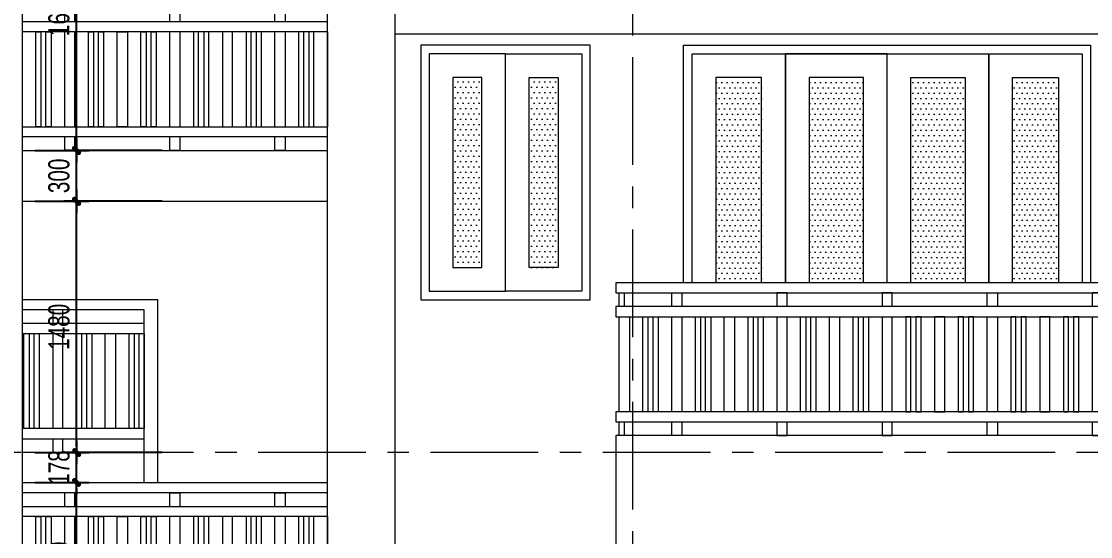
# Model space of a CAD drawing. Header units: inches. Extents: x 88947 to 296847, y 35049 to 161062.
# Drawn here: x 161956 to 168261, y 108732 to 111769 of the extents above; entities that cross this region are included whole.
import ezdxf
from ezdxf.xclip import XClip

# ---------------------------------------------------------------- set-up
doc = ezdxf.new("R2010")
doc.units = ezdxf.units.IN
doc.header["$MEASUREMENT"] = 0
doc.header["$XCLIPFRAME"] = 0
doc.header["$PDMODE"] = 1
doc.linetypes.add('ACAD_ISO03W100', pattern=[30, 12, -18])
doc.linetypes.add('CENTER', pattern=[50.8, 31.75, -6.35, 6.35, -6.35])
for name, color, linetype, lineweight in [('A-Dims', 145, 'Continuous', 25), ('CUA', 42, 'Continuous', 20), ('DIM', 7, 'Continuous', 25), ('HACTH', 8, 'Continuous', 5), ('NETMANH', 192, 'Continuous', 18), ('THAY', 3, 'Continuous', 18), ('TRUC', 252, 'ACAD_ISO03W100', 13)]:
    doc.layers.add(name, color=color, linetype=linetype, lineweight=lineweight)
doc.styles.add('VNI-HELVE-CONDENSE', font='VNARIAL.TTF', dxfattribs={"width": 0.7})
doc.dimstyles.new('TAS-100', dxfattribs={"dimscale": 50, "dimtxt": 2.5, "dimasz": 0.7, "dimexe": 1.5, "dimexo": 1.5, "dimgap": 0.8, "dimtad": 1, "dimdec": 0, "dimzin": 3, "dimdsep": 46, "dimtxsty": 'VNI-HELVE-CONDENSE', "dimblk": 'TICK', "dimcen": 2.5, "dimclrt": 71, "dimazin": 2, "dimtfac": 0.75, "dimtdec": 0, "dimtix": 1, "dimtmove": 2, "dimatfit": 2, "dimldrblk": 'TICK123', "dimfxl": 1.5, "dimtolj": 1, "dimtzin": 0, "dimarcsym": 0})

# ---------------------------------------------------------------- blocks, each defined once
blk = doc.blocks.new('A$C63FF6805')
at = {"layer": 'HACTH'}
h = blk.add_hatch(dxfattribs=at)
h.set_pattern_fill('DOTS', color=256, scale=500, style=0)
h.set_pattern_definition([(0, (-2310, -2310), (15.625, 31.25), [0, -31.25])])
h.paths.add_polyline_path([(-2040, -190), (-2310, -190), (-2310, -2150), (-2040, -2150)])
h = blk.add_hatch(dxfattribs=at)
h.set_pattern_fill('DOTS', color=256, scale=500, style=0)
h.set_pattern_definition([(0, (-1760, -2310), (15.625, 31.25), [0, -31.25])])
h.paths.add_polyline_path([(-1440, -190), (-1760, -190), (-1760, -2150), (-1440, -2150)])
h = blk.add_hatch(dxfattribs=at)
h.set_pattern_fill('DOTS', color=256, scale=500, style=0)
h.set_pattern_definition([(180, (-840, -2310), (-15.625, 31.25), [0, -31.25])])
h.paths.add_polyline_path([(-1160, -190), (-840, -190), (-840, -2150), (-1160, -2150)])
h = blk.add_hatch(dxfattribs=at)
h.set_pattern_fill('DOTS', color=256, scale=500, style=0)
h.set_pattern_definition([(180, (-290, -2310), (-15.625, 31.25), [0, -31.25])])
h.paths.add_polyline_path([(-560, -190), (-290, -190), (-290, -2150), (-560, -2150)])
at = {"layer": 'CUA'}
for points in [[(-100, -2400), (-100, 0), (-2500, 0), (-2500, -2400)], [(-1300, -50), (-1900, -50), (-1900, -2400), (-1300, -2400)], [(-1300, -50), (-700, -50), (-700, -2400), (-1300, -2400)], [(-2040, -190), (-2310, -190), (-2310, -2150), (-2040, -2150)], [(-1440, -190), (-1760, -190), (-1760, -2150), (-1440, -2150)], [(-1160, -190), (-840, -190), (-840, -2150), (-1160, -2150)], [(-560, -190), (-290, -190), (-290, -2150), (-560, -2150)]]:
    blk.add_lwpolyline(points, close=True, dxfattribs=at)
for points in [[(-1900, -50), (-2450, -50), (-2450, -2400), (-1900, -2400), (-1900, -50)], [(-700, -50), (-1900, -50)], [(-1900, -2400), (-1900, -50)], [(-700, -2400), (-150, -2400), (-150, -50), (-700, -50), (-700, -2400)], [(-700, -2400), (-700, -50)], [(-1160, -190), (-840, -190)], [(-1900, -2400), (-700, -2400)]]:
    blk.add_lwpolyline(points, dxfattribs=at)
blk = doc.blocks.new('TICK')
at = {"layer": 'A-Dims', "color": 1}
for p, q in [((-2, 0), (2, 0)), ((0, 1.5), (0, -1.5))]:
    blk.add_line(p, q, dxfattribs=at)
at = {"layer": 'A-Dims', "color": 1, "const_width": 0.788}
blk.add_lwpolyline([(-0.33, -0.35), (0.38, 0.38)], dxfattribs=at)
at = {"layer": 'A-Dims', "color": 1, "const_width": 0.394}
for points in [[(0.24, 0.52, -0.414214), (0.52, 0.52, -1)], [(0.52, 0.52, -0.414214), (0.52, 0.24, -1)], [(-0.47, -0.21, 0.414214), (-0.47, -0.49, 1)], [(-0.47, -0.49, 0.414214), (-0.19, -0.49, 1)]]:
    blk.add_lwpolyline(points, format="xyb", dxfattribs=at)
blk = doc.blocks.new('*D2929')
at = {"layer": 'Defpoints', "color": 0}
for p in [(161961.3, 109050.1), (162281.8, 109050.1), (161961.3, 108150.1)]:
    blk.add_point(p, dxfattribs=at)
at = {"layer": 'DIM', "color": 0, "lineweight": -2}
for p, q in [((162036.3, 109050.1), (162356.8, 109050.1)), ((162281.8, 108185.1), (162281.8, 109015.1)), ((162036.3, 108150.1), (162356.8, 108150.1))]:
    blk.add_line(p, q, dxfattribs=at)
at = {"layer": 'DIM', "color": 0, "lineweight": -2, "xscale": 35, "yscale": 35, "zscale": 35}
for p, rotation in [((162281.8, 109050.1), 90), ((162281.8, 108150.1), 270)]:
    blk.add_blockref('TICK', p, dxfattribs=dict(at, rotation=rotation))
at = {"layer": 'DIM', "color": 71, "insert": (162178.1, 108600.1), "char_height": 125, "attachment_point": 5, "rotation": 90, "style": 'VNI-HELVE-CONDENSE'}
blk.add_mtext('\\A1;900', dxfattribs=at)
blk = doc.blocks.new('TICK123')
at = {"layer": 'A-Dims', "color": 1}
blk.add_lwpolyline([(0.05, 0, 0, 0.84, 0), (-2.11, 0, 8.4, 8.4, 0)], format="xyseb", dxfattribs=at)
blk = doc.blocks.new('*D2930')
at = {"layer": 'Defpoints', "color": 0}
for p in [(161961.3, 109228.1), (162281.8, 109228.1), (161961.3, 109050.1)]:
    blk.add_point(p, dxfattribs=at)
at = {"layer": 'DIM', "color": 0, "lineweight": -2}
for p, q in [((162281.8, 109263.1), (162281.8, 109298.1)), ((162036.3, 109228.1), (162356.8, 109228.1)), ((162281.8, 109050.1), (162281.8, 109228.1)), ((162036.3, 109050.1), (162356.8, 109050.1)), ((162281.8, 109015.1), (162281.8, 108980.1))]:
    blk.add_line(p, q, dxfattribs=at)
at = {"layer": 'DIM', "color": 0, "lineweight": -2, "xscale": 35, "yscale": 35, "zscale": 35}
for p, rotation in [((162281.8, 109228.1), 270), ((162281.8, 109050.1), 90)]:
    blk.add_blockref('TICK', p, dxfattribs=dict(at, rotation=rotation))
at = {"layer": 'DIM', "color": 71, "insert": (162178.1, 109139.1), "char_height": 125, "attachment_point": 5, "rotation": 90, "style": 'VNI-HELVE-CONDENSE'}
blk.add_mtext('\\A1;178', dxfattribs=at)
blk = doc.blocks.new('A$C57A01009')
for points in [[(1600, 840), (-1600, 840), (-1600, 900), (1600, 900), (1600, 840), (1600, 840)], [(-1270, 760), (-1270, 840), (-1210, 840), (-1210, 760)], [(-590, 760), (-590, 840), (-650, 840), (-650, 760)], [(-30, 760), (-30, 840), (30, 840), (30, 760)], [(590, 760), (590, 840), (650, 840), (650, 760)], [(1270, 760), (1270, 840), (1210, 840), (1210, 760)], [(1600, 700), (-1600, 700), (-1600, 760), (1600, 760), (1600, 700), (1600, 700)], [(-1270, 140), (-1270, 700)], [(-1210, 700), (-1210, 140)], [(-650, 700), (-650, 140)], [(-590, 140), (-590, 700)], [(-30, 140), (-30, 700)], [(30, 700), (30, 140)], [(590, 140), (590, 700)], [(650, 700), (650, 140)], [(1210, 700), (1210, 140)], [(1270, 140), (1270, 700)], [(1600, 80), (-1600, 80), (-1600, 140), (1600, 140), (1600, 80), (1600, 80)], [(-1210, 80), (-1210, 0), (-1270, 0), (-1270, 80)], [(-650, 80), (-650, 0), (-590, 0), (-590, 80)], [(30, 80), (30, 0), (-30, 0), (-30, 80)], [(650, 80), (650, 0), (590, 0), (590, 80)], [(1210, 80), (1210, 0), (1270, 0), (1270, 80)]]:
    blk.add_lwpolyline(points)
for points in [[(-1580, 840), (-1550, 840), (-1550, 760), (-1580, 760)], [(1580, 840), (1550, 840), (1550, 760), (1580, 760)], [(-1580, 700), (-1520, 700), (-1520, 140), (-1580, 140)], [(-1440, 700), (-1410, 700), (-1410, 140), (-1440, 140)], [(-1380, 700), (-1350, 700), (-1350, 140), (-1380, 140)], [(-1130, 700), (-1100, 700), (-1100, 140), (-1130, 140)], [(-1070, 700), (-1040, 700), (-1040, 140), (-1070, 140)], [(-960, 700), (-900, 700), (-900, 140), (-960, 140)], [(-820, 700), (-790, 700), (-790, 140), (-820, 140)], [(-760, 700), (-730, 700), (-730, 140), (-760, 140)], [(-510, 700), (-480, 700), (-480, 140), (-510, 140)], [(-450, 700), (-420, 700), (-420, 140), (-450, 140)], [(-340, 700), (-280, 700), (-280, 140), (-340, 140)], [(-200, 700), (-170, 700), (-170, 140), (-200, 140)], [(-140, 700), (-110, 700), (-110, 140), (-140, 140)], [(140, 700), (110, 700), (110, 140), (140, 140)], [(200, 700), (170, 700), (170, 140), (200, 140)], [(340, 700), (280, 700), (280, 140), (340, 140)], [(450, 700), (420, 700), (420, 140), (450, 140)], [(510, 700), (480, 700), (480, 140), (510, 140)], [(760, 700), (730, 700), (730, 140), (760, 140)], [(820, 700), (790, 700), (790, 140), (820, 140)], [(960, 700), (900, 700), (900, 140), (960, 140)], [(1070, 700), (1040, 700), (1040, 140), (1070, 140)], [(1130, 700), (1100, 700), (1100, 140), (1130, 140)], [(1380, 700), (1350, 700), (1350, 140), (1380, 140)], [(1440, 700), (1410, 700), (1410, 140), (1440, 140)], [(1580, 700), (1520, 700), (1520, 140), (1580, 140)], [(-1580, 80), (-1550, 80), (-1550, 0), (-1580, 0)], [(1580, 80), (1550, 80), (1550, 0), (1580, 0)]]:
    blk.add_lwpolyline(points, close=True)
blk = doc.blocks.new('*D3743')
at = {"layer": 'Defpoints', "color": 0}
for p in [(162281.8, 110708.1), (162861.3, 110708.1), (162861.3, 109228.1)]:
    blk.add_point(p, dxfattribs=at)
at = {"layer": 'DIM', "color": 0, "lineweight": -2}
for p, q in [((162786.3, 110708.1), (162206.8, 110708.1)), ((162281.8, 109263.1), (162281.8, 110673.1)), ((162786.3, 109228.1), (162206.8, 109228.1))]:
    blk.add_line(p, q, dxfattribs=at)
at = {"layer": 'DIM', "color": 0, "lineweight": -2, "xscale": 35, "yscale": 35, "zscale": 35}
for p, rotation in [((162281.8, 110708.1), 90), ((162281.8, 109228.1), 270)]:
    blk.add_blockref('TICK', p, dxfattribs=dict(at, rotation=rotation))
at = {"layer": 'DIM', "color": 71, "insert": (162178.1, 109968.1), "char_height": 125, "attachment_point": 5, "rotation": 90, "style": 'VNI-HELVE-CONDENSE'}
blk.add_mtext('\\A1;1480', dxfattribs=at)
blk = doc.blocks.new('*D4049')
at = {"layer": 'Defpoints', "color": 0}
for p in [(161961.3, 111008.1), (162281.8, 111008.1), (161961.3, 110708.1)]:
    blk.add_point(p, dxfattribs=at)
at = {"layer": 'DIM', "color": 0, "lineweight": -2}
for p, q in [((162036.3, 111008.1), (162356.8, 111008.1)), ((162281.8, 110743.1), (162281.8, 110973.1)), ((162036.3, 110708.1), (162356.8, 110708.1))]:
    blk.add_line(p, q, dxfattribs=at)
at = {"layer": 'DIM', "color": 0, "lineweight": -2, "xscale": 35, "yscale": 35, "zscale": 35}
for p, rotation in [((162281.8, 111008.1), 90), ((162281.8, 110708.1), 270)]:
    blk.add_blockref('TICK', p, dxfattribs=dict(at, rotation=rotation))
at = {"layer": 'DIM', "color": 71, "insert": (162178, 110858.1), "char_height": 125, "attachment_point": 5, "rotation": 90, "style": 'VNI-HELVE-CONDENSE'}
blk.add_mtext('\\A1;300', dxfattribs=at)
blk = doc.blocks.new('*D3736')
at = {"layer": 'Defpoints', "color": 0}
for p in [(162281.8, 112628.1), (162861.3, 112628.1), (162861.3, 111008.1)]:
    blk.add_point(p, dxfattribs=at)
at = {"layer": 'DIM', "color": 0, "lineweight": -2}
for p, q in [((162786.3, 112628.1), (162206.8, 112628.1)), ((162281.8, 111043.1), (162281.8, 112593.1)), ((162786.3, 111008.1), (162206.8, 111008.1))]:
    blk.add_line(p, q, dxfattribs=at)
at = {"layer": 'DIM', "color": 0, "lineweight": -2, "xscale": 35, "yscale": 35, "zscale": 35}
for p, rotation in [((162281.8, 112628.1), 90), ((162281.8, 111008.1), 270)]:
    blk.add_blockref('TICK', p, dxfattribs=dict(at, rotation=rotation))
at = {"layer": 'DIM', "color": 71, "insert": (162178.1, 111818.1), "char_height": 125, "attachment_point": 5, "rotation": 90, "style": 'VNI-HELVE-CONDENSE'}
blk.add_mtext('\\A1;1620', dxfattribs=at)

msp = doc.modelspace()

# ---------------------------------------------------------------- hatches: boundary and pattern name
at = {"layer": 'HACTH'}
h = msp.add_hatch(dxfattribs=at)
h.set_pattern_fill('DOTS', color=256, scale=500, style=0)
h.set_pattern_definition([(180, (164671.345, 110318.11), (-15.625, 31.25), [0, -31.25])])
h.paths.add_polyline_path([(164671.3, 111438.1), (164501.3, 111438.1), (164501.3, 110318.1), (164671.3, 110318.1)])
h = msp.add_hatch(dxfattribs=at)
h.set_pattern_fill('DOTS', color=256, scale=500, style=0)
h.set_pattern_definition([(180, (165121.345, 110318.11), (-15.625, 31.25), [0, -31.25])])
h.paths.add_polyline_path([(164951.3, 111438.1), (165121.3, 111438.1), (165121.3, 110318.1), (164951.3, 110318.1)])

# ---------------------------------------------------------------- linework, layer by layer
at = {"layer": 'CUA'}
for points in [[(165311.3, 111628.1), (164311.3, 111628.1), (164311.3, 110128.1), (165311.3, 110128.1)], [(164811.3, 111578.1), (164361.3, 111578.1), (164361.3, 110178.1), (164811.3, 110178.1)], [(164811.3, 111578.1), (164361.3, 111578.1), (164361.3, 110178.1), (164811.3, 110178.1)], [(164811.3, 111578.1), (165261.3, 111578.1), (165261.3, 110178.1), (164811.3, 110178.1)], [(164811.3, 111578.1), (165261.3, 111578.1), (165261.3, 110178.1), (164811.3, 110178.1)], [(164671.3, 111438.1), (164501.3, 111438.1), (164501.3, 110318.1), (164671.3, 110318.1)], [(164951.3, 111438.1), (165121.3, 111438.1), (165121.3, 110318.1), (164951.3, 110318.1)]]:
    msp.add_lwpolyline(points, close=True, dxfattribs=at)
at = {"layer": 'NETMANH'}
for points in [[(162761.3, 109050.1), (162761.3, 110128.1), (161961.3, 110128.1)], [(162681.3, 109050.1), (162681.3, 110068.1), (161961.3, 110068.1)], [(162681.3, 109228.1), (161961.3, 109228.1)]]:
    msp.add_lwpolyline(points, dxfattribs=at)
at = {"layer": 'THAY'}
for points in [[(163761.3, 105928.1), (163761.3, 112628.1), (161961.3, 112628.1), (161961.3, 105928.1)], [(164161.3, 105928.1), (164161.3, 112181.5)], [(168811.3, 111693.8), (164161.3, 111693.8)], [(161961.3, 111008.1), (163761.3, 111008.1)], [(161961.3, 110708.1), (163761.3, 110708.1)], [(168661.3, 105928.1), (168661.3, 109328.1), (165461.3, 109328.1)], [(165461.3, 109328.1), (165461.3, 105928.1)]]:
    msp.add_lwpolyline(points, dxfattribs=at)
at = {"layer": 'TRUC', "linetype": 'CENTER', "ltscale": 20}
for points in [[(164161.3, 104826.7), (164161.3, 116795.7)], [(165561.3, 104826.7), (165561.3, 116795.7)], [(172115.9, 109228.1), (154105.4, 109228.1)]]:
    msp.add_lwpolyline(points, dxfattribs=at)

# ---------------------------------------------------------------- block references
at = {"layer": 'DIM'}
ref = msp.add_blockref('A$C63FF6805', (165761.3, 111628.1), dxfattribs=dict(at, xscale=-1))
XClip(ref).set_block_clipping_path([(-2771.6939263438, -1400), (156.4680846262, 262.6232983026)])
ref = msp.add_blockref('A$C63FF6805', (165761.3, 111628.1), dxfattribs=dict(at, xscale=-1))
XClip(ref).set_block_clipping_path([(-2771.6939263438, -1400), (156.4680846262, 262.6232983026)])
at = {"layer": 'NETMANH'}
ref = msp.add_blockref('A$C57A01009', (162791.3, 109228.1), dxfattribs=dict(at, xscale=-1))
XClip(ref).set_block_clipping_path([(109.9999999729, 0), (829.9999999878, 840)])
at = {"layer": 'THAY'}
ref = msp.add_blockref('A$C57A01009', (162861.3, 111008.1), dxfattribs=at)
XClip(ref).set_block_clipping_path([(-899.9999999876, -342.3451636141), (900.0000000666, 1077.9999999988)])
at = {"layer": 'THAY', "xscale": -1}
msp.add_blockref('A$C57A01009', (167061.3, 109328.1), dxfattribs=at)
at = {"layer": 'THAY'}
ref = msp.add_blockref('A$C57A01009', (162861.3, 108150.1), dxfattribs=at)
XClip(ref).set_block_clipping_path([(-899.9999999876, -342.3451636141), (900.0000000666, 1077.9999999988)])

# ---------------------------------------------------------------- dimensions: what is measured, and where the dimension line sits
at = {"layer": 'DIM'}
for base, p1, p2, picture, middle in [((162281.8, 112628.1), (162861.3, 111008.1), (162861.3, 112628.1), '*D3736', (162178.1, 111818.1)), ((162281.8, 111008.1), (161961.3, 110708.1), (161961.3, 111008.1), '*D4049', (162178, 110858.1)), ((162281.8, 110708.1), (162861.3, 109228.1), (162861.3, 110708.1), '*D3743', (162178.1, 109968.1)), ((162281.8, 109228.1), (161961.3, 109050.1), (161961.3, 109228.1), '*D2930', (162178.1, 109139.1)), ((162281.8, 109050.1), (161961.3, 108150.1), (161961.3, 109050.1), '*D2929', (162178.1, 108600.1))]:
    dim = msp.add_linear_dim(base=base, p1=p1, p2=p2, angle=90, dimstyle='TAS-100', dxfattribs=at)
    dim.commit()
    dim.dimension.update_dxf_attribs({"geometry": picture, "text_midpoint": middle})

doc.saveas('drawing.dxf')
